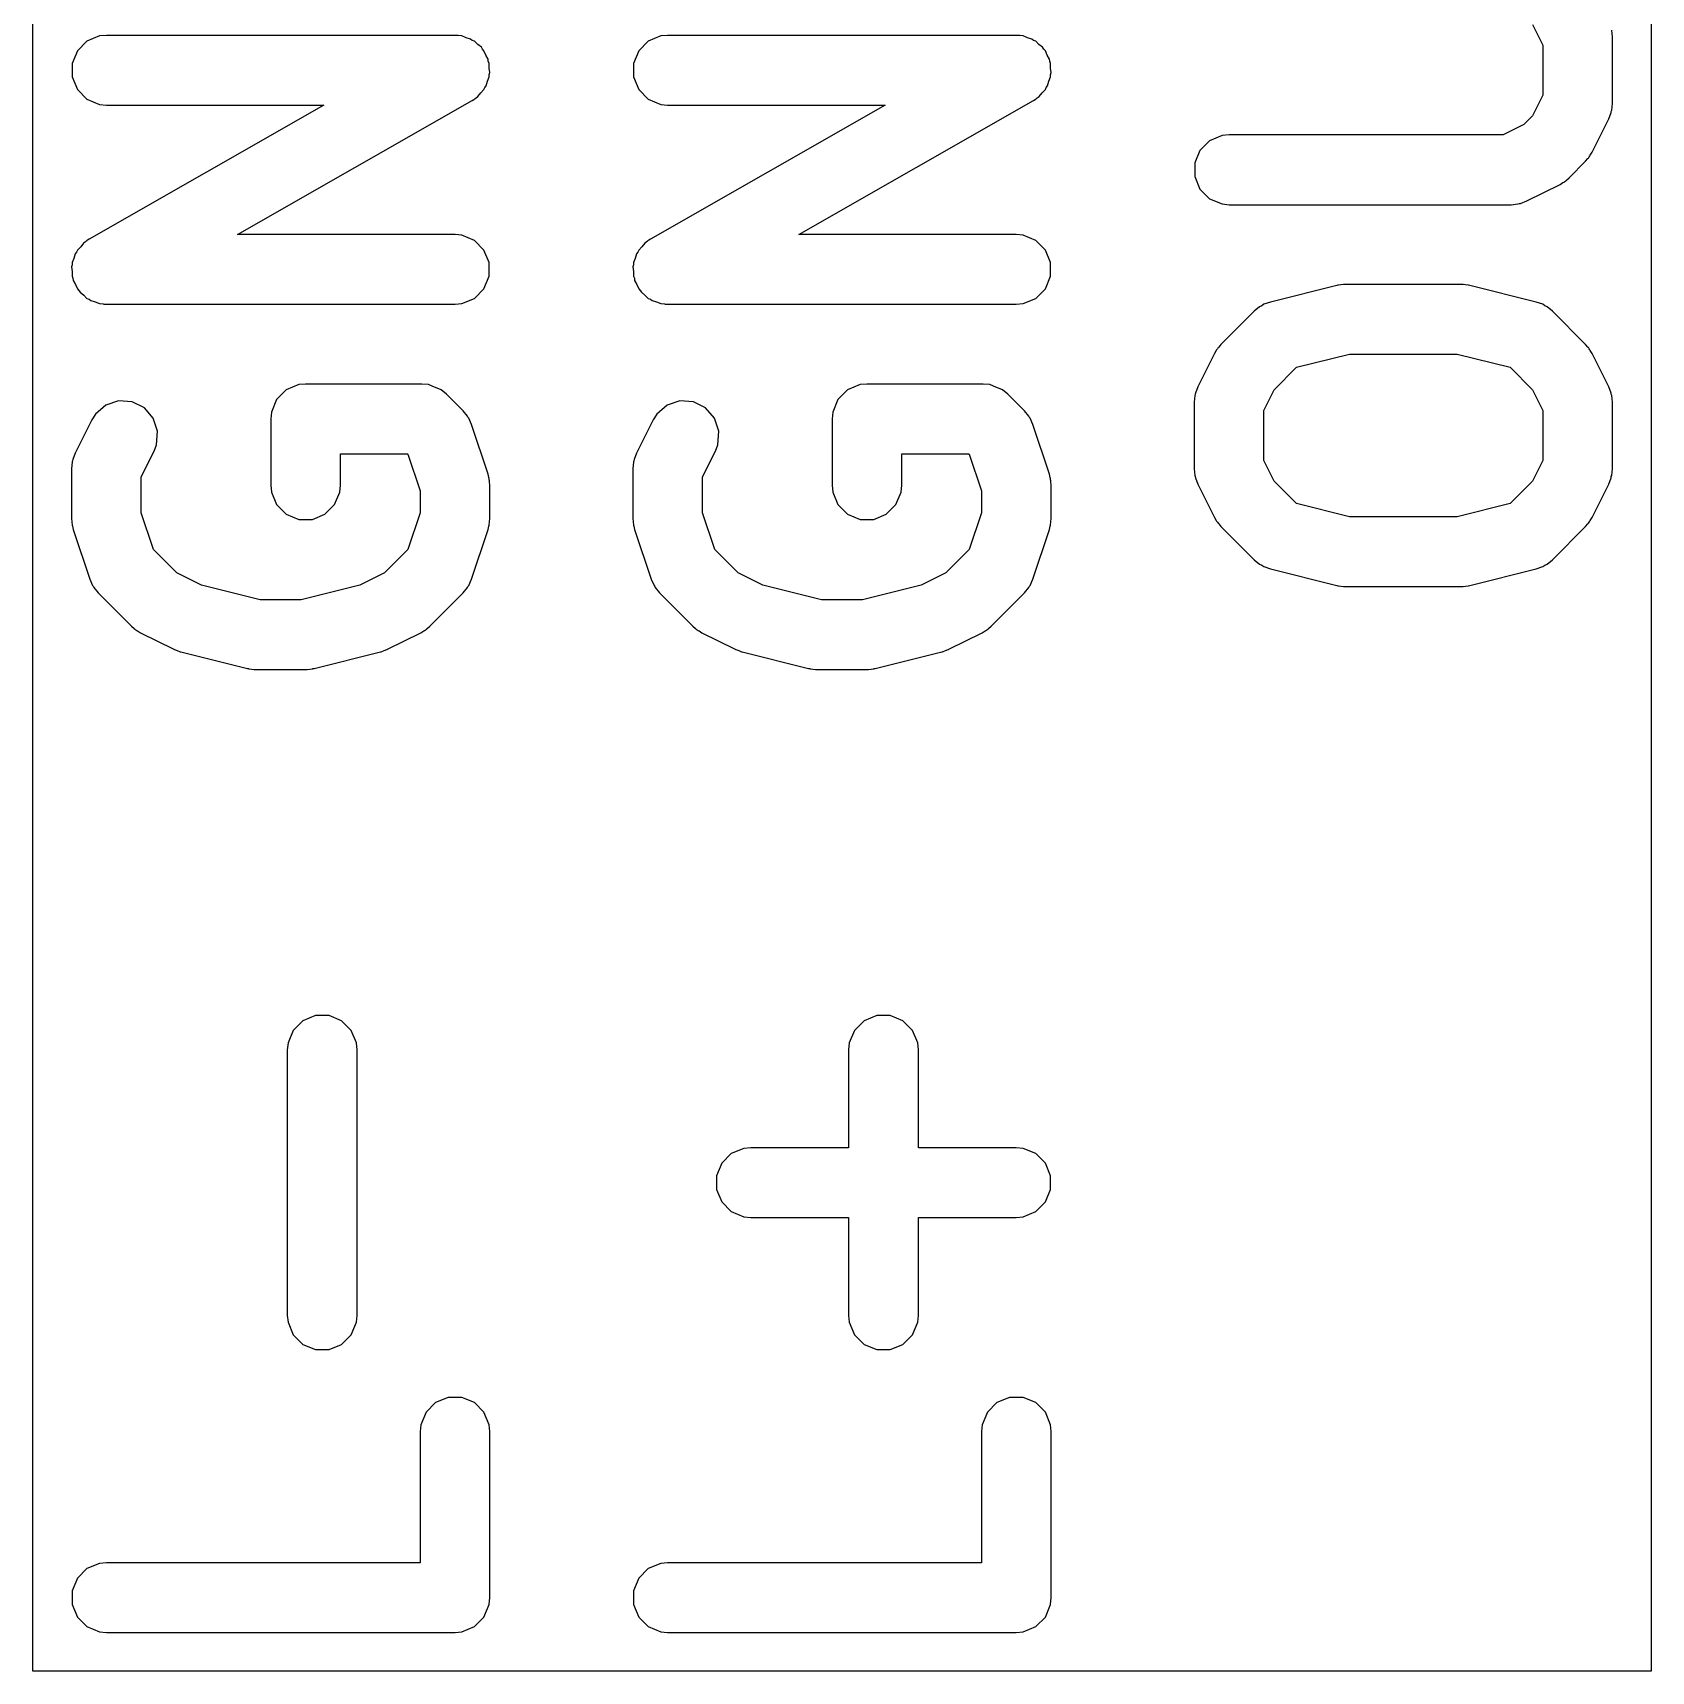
# Model space of a CAD drawing. Header units: inches. Extents: x 1.99 to 4.41, y -4.34 to -2.1.
# Drawn here: x 4.2026 to 4.3854, y -3.4316 to -3.2465 of the extents above; entities that cross this region are included whole.
import ezdxf

# ---------------------------------------------------------------- set-up
doc = ezdxf.new("R2010")
doc.units = ezdxf.units.IN
doc.header["$MEASUREMENT"] = 0
doc.layers.add('BLACK', color=250, linetype='CONTINUOUS')

msp = doc.modelspace()

# ---------------------------------------------------------------- linework, layer by layer
at = {"layer": 'BLACK', "linetype": 'CONTINUOUS'}
for p, q in [((4.20261, -3.43155), (4.20261, -3.08505)), ((4.38537, -3.08505), (4.38537, -3.43155)), ((4.21015, -3.2469), (4.20873, -3.24749)), ((4.21092, -3.24683), (4.21015, -3.2469)), ((4.25029, -3.24683), (4.21092, -3.24683)), ((4.25049, -3.24685), (4.25029, -3.24683)), ((4.25056, -3.24684), (4.25049, -3.24685)), ((4.25066, -3.24686), (4.25056, -3.24684)), ((4.25106, -3.2469), (4.25066, -3.24686)), ((4.25154, -3.2471), (4.25106, -3.2469)), ((4.27353, -3.2469), (4.27211, -3.24749)), ((4.2743, -3.24683), (4.27353, -3.2469)), ((4.31367, -3.24683), (4.2743, -3.24683)), ((4.31387, -3.24685), (4.31367, -3.24683)), ((4.31395, -3.24684), (4.31387, -3.24685)), ((4.31405, -3.24686), (4.31395, -3.24684)), ((4.31444, -3.2469), (4.31405, -3.24686)), ((4.31492, -3.2471), (4.31444, -3.2469)), ((4.37195, -3.2456), (4.37312, -3.24794)), ((4.38099, -3.24701), (4.38092, -3.24625)), ((4.38099, -3.25451), (4.38099, -3.24701)), ((4.20765, -3.24858), (4.20706, -3.24999)), ((4.20873, -3.24749), (4.20765, -3.24858)), ((4.25205, -3.24724), (4.25154, -3.2471)), ((4.25224, -3.24739), (4.25205, -3.24724)), ((4.25248, -3.24749), (4.25224, -3.24739)), ((4.25285, -3.24786), (4.25248, -3.24749)), ((4.25326, -3.24818), (4.25285, -3.24786)), ((4.25338, -3.2484), (4.25326, -3.24818)), ((4.25356, -3.24858), (4.25338, -3.2484)), ((4.25376, -3.24906), (4.25356, -3.24858)), ((4.27103, -3.24858), (4.27044, -3.24999)), ((4.27211, -3.24749), (4.27103, -3.24858)), ((4.31543, -3.24724), (4.31492, -3.2471)), ((4.31563, -3.24739), (4.31543, -3.24724)), ((4.31586, -3.24749), (4.31563, -3.24739)), ((4.31623, -3.24786), (4.31586, -3.24749)), ((4.31664, -3.24818), (4.31623, -3.24786)), ((4.31677, -3.2484), (4.31664, -3.24818)), ((4.31695, -3.24858), (4.31677, -3.2484)), ((4.31715, -3.24906), (4.31695, -3.24858)), ((4.37312, -3.24794), (4.37312, -3.25358)), ((4.20706, -3.24999), (4.20706, -3.25153)), ((4.25402, -3.24951), (4.25376, -3.24906)), ((4.25405, -3.24976), (4.25402, -3.24951)), ((4.25415, -3.24999), (4.25405, -3.24976)), ((4.25415, -3.25052), (4.25415, -3.24999)), ((4.25422, -3.25104), (4.25415, -3.25052)), ((4.27044, -3.24999), (4.27044, -3.25153)), ((4.31741, -3.24951), (4.31715, -3.24906)), ((4.31744, -3.24976), (4.31741, -3.24951)), ((4.31753, -3.24999), (4.31744, -3.24976)), ((4.31753, -3.25052), (4.31753, -3.24999)), ((4.3176, -3.25104), (4.31753, -3.25052)), ((4.20706, -3.25153), (4.20765, -3.25295)), ((4.25366, -3.25272), (4.25381, -3.25252)), ((4.25381, -3.25252), (4.25395, -3.25201)), ((4.25395, -3.25201), (4.25415, -3.25153)), ((4.25415, -3.25128), (4.25422, -3.25104)), ((4.25415, -3.25153), (4.25415, -3.25128)), ((4.27044, -3.25153), (4.27103, -3.25295)), ((4.31704, -3.25272), (4.3172, -3.25252)), ((4.3172, -3.25252), (4.31733, -3.25201)), ((4.31733, -3.25201), (4.31753, -3.25153)), ((4.31753, -3.25128), (4.3176, -3.25104)), ((4.31753, -3.25153), (4.31753, -3.25128)), ((4.20765, -3.25295), (4.20873, -3.25404)), ((4.20873, -3.25404), (4.21015, -3.25462)), ((4.22574, -3.26932), (4.25224, -3.25418)), ((4.25224, -3.25418), (4.2524, -3.25407)), ((4.2524, -3.25407), (4.25248, -3.25404)), ((4.25248, -3.25404), (4.25255, -3.25396)), ((4.25255, -3.25396), (4.25287, -3.25373)), ((4.25287, -3.25373), (4.25319, -3.25332)), ((4.25319, -3.25332), (4.25356, -3.25295)), ((4.25356, -3.25295), (4.25366, -3.25272)), ((4.27103, -3.25295), (4.27211, -3.25404)), ((4.27211, -3.25404), (4.27353, -3.25462)), ((4.28913, -3.26932), (4.31563, -3.25418)), ((4.31563, -3.25418), (4.31579, -3.25407)), ((4.31579, -3.25407), (4.31586, -3.25404)), ((4.31586, -3.25404), (4.31593, -3.25396)), ((4.31593, -3.25396), (4.31625, -3.25373)), ((4.31625, -3.25373), (4.31658, -3.25332)), ((4.31658, -3.25332), (4.31695, -3.25295)), ((4.31695, -3.25295), (4.31704, -3.25272)), ((4.37312, -3.25358), (4.37195, -3.25593)), ((4.23546, -3.2547), (4.20897, -3.26984)), ((4.21015, -3.25462), (4.21092, -3.2547)), ((4.21092, -3.2547), (4.23546, -3.2547)), ((4.29885, -3.2547), (4.27235, -3.26984)), ((4.27353, -3.25462), (4.2743, -3.2547)), ((4.2743, -3.2547), (4.29885, -3.2547)), ((4.37195, -3.25593), (4.37097, -3.2569)), ((4.3787, -3.26002), (4.38058, -3.25627)), ((4.38058, -3.25627), (4.38085, -3.25555)), ((4.38085, -3.25555), (4.38086, -3.25541)), ((4.38086, -3.25541), (4.38092, -3.25528)), ((4.38092, -3.25528), (4.38099, -3.25451)), ((4.33692, -3.25815), (4.3355, -3.25874)), ((4.33769, -3.25807), (4.33692, -3.25815)), ((4.36863, -3.25807), (4.33769, -3.25807)), ((4.37097, -3.2569), (4.36863, -3.25807)), ((4.33441, -3.25982), (4.33382, -3.26124)), ((4.3355, -3.25874), (4.33441, -3.25982)), ((4.33382, -3.26124), (4.33382, -3.26278)), ((4.37609, -3.26292), (4.37796, -3.26105)), ((4.37796, -3.26105), (4.37821, -3.26074)), ((4.37821, -3.26074), (4.37829, -3.26068)), ((4.37829, -3.26068), (4.37837, -3.26056)), ((4.37837, -3.26056), (4.37845, -3.26045)), ((4.37845, -3.26045), (4.37849, -3.26035)), ((4.37849, -3.26035), (4.3787, -3.26002)), ((4.33382, -3.26278), (4.33441, -3.2642)), ((4.37132, -3.26553), (4.37507, -3.26366)), ((4.37507, -3.26366), (4.3754, -3.26345)), ((4.3754, -3.26345), (4.37549, -3.26341)), ((4.37549, -3.26341), (4.3756, -3.26332)), ((4.3756, -3.26332), (4.37572, -3.26325)), ((4.37572, -3.26325), (4.37579, -3.26317)), ((4.37579, -3.26317), (4.37609, -3.26292)), ((4.33441, -3.2642), (4.3355, -3.26528)), ((4.3355, -3.26528), (4.33692, -3.26587)), ((4.3706, -3.26581), (4.37132, -3.26553)), ((4.33692, -3.26587), (4.33769, -3.26595)), ((4.33769, -3.26595), (4.36956, -3.26595)), ((4.36956, -3.26595), (4.37032, -3.26587)), ((4.37032, -3.26587), (4.37046, -3.26582)), ((4.37046, -3.26582), (4.3706, -3.26581)), ((4.20765, -3.27107), (4.20755, -3.2713)), ((4.20802, -3.2707), (4.20765, -3.27107)), ((4.20834, -3.27029), (4.20802, -3.2707)), ((4.20866, -3.27006), (4.20834, -3.27029)), ((4.20873, -3.26999), (4.20866, -3.27006)), ((4.2088, -3.26996), (4.20873, -3.26999)), ((4.20897, -3.26984), (4.2088, -3.26996)), ((4.25029, -3.26932), (4.22574, -3.26932)), ((4.25106, -3.2694), (4.25029, -3.26932)), ((4.25248, -3.26999), (4.25106, -3.2694)), ((4.25356, -3.27107), (4.25248, -3.26999)), ((4.25415, -3.27249), (4.25356, -3.27107)), ((4.27103, -3.27107), (4.27093, -3.2713)), ((4.2714, -3.2707), (4.27103, -3.27107)), ((4.27172, -3.27029), (4.2714, -3.2707)), ((4.27204, -3.27006), (4.27172, -3.27029)), ((4.27211, -3.26999), (4.27204, -3.27006)), ((4.27219, -3.26996), (4.27211, -3.26999)), ((4.27235, -3.26984), (4.27219, -3.26996)), ((4.31367, -3.26932), (4.28913, -3.26932)), ((4.31444, -3.2694), (4.31367, -3.26932)), ((4.31586, -3.26999), (4.31444, -3.2694)), ((4.31695, -3.27107), (4.31586, -3.26999)), ((4.31753, -3.27249), (4.31695, -3.27107)), ((4.20706, -3.27274), (4.20699, -3.27298)), ((4.20726, -3.27201), (4.20706, -3.27249)), ((4.20706, -3.27249), (4.20706, -3.27274)), ((4.2074, -3.2715), (4.20726, -3.27201)), ((4.20755, -3.2713), (4.2074, -3.2715)), ((4.25415, -3.27403), (4.25415, -3.27249)), ((4.27044, -3.27274), (4.27037, -3.27298)), ((4.27064, -3.27201), (4.27044, -3.27249)), ((4.27044, -3.27249), (4.27044, -3.27274)), ((4.27078, -3.2715), (4.27064, -3.27201)), ((4.27093, -3.2713), (4.27078, -3.2715)), ((4.31753, -3.27403), (4.31753, -3.27249)), ((4.20699, -3.27298), (4.20706, -3.2735)), ((4.20706, -3.2735), (4.20706, -3.27403)), ((4.20706, -3.27403), (4.20715, -3.27426)), ((4.20715, -3.27426), (4.20718, -3.27451)), ((4.20718, -3.27451), (4.20744, -3.27496)), ((4.25356, -3.27545), (4.25415, -3.27403)), ((4.27037, -3.27298), (4.27044, -3.2735)), ((4.27044, -3.2735), (4.27044, -3.27403)), ((4.27044, -3.27403), (4.27054, -3.27426)), ((4.27054, -3.27426), (4.27057, -3.27451)), ((4.27057, -3.27451), (4.27083, -3.27496)), ((4.31695, -3.27545), (4.31753, -3.27403)), ((4.20744, -3.27496), (4.20765, -3.27545)), ((4.20765, -3.27545), (4.20782, -3.27562)), ((4.20782, -3.27562), (4.20795, -3.27584)), ((4.20795, -3.27584), (4.20836, -3.27616)), ((4.20836, -3.27616), (4.20873, -3.27653)), ((4.20873, -3.27653), (4.20896, -3.27663)), ((4.20896, -3.27663), (4.20916, -3.27678)), ((4.25106, -3.27712), (4.25248, -3.27653)), ((4.25248, -3.27653), (4.25356, -3.27545)), ((4.27083, -3.27496), (4.27103, -3.27545)), ((4.27103, -3.27545), (4.27121, -3.27562)), ((4.27121, -3.27562), (4.27133, -3.27584)), ((4.27133, -3.27584), (4.27174, -3.27616)), ((4.27174, -3.27616), (4.27211, -3.27653)), ((4.27211, -3.27653), (4.27235, -3.27663)), ((4.27235, -3.27663), (4.27255, -3.27678)), ((4.31444, -3.27712), (4.31586, -3.27653)), ((4.31586, -3.27653), (4.31695, -3.27545)), ((4.34985, -3.27506), (4.34236, -3.27694)), ((4.34999, -3.27505), (4.34985, -3.27506)), ((4.35004, -3.27502), (4.34999, -3.27505)), ((4.35033, -3.27499), (4.35004, -3.27502)), ((4.35062, -3.27495), (4.35033, -3.27499)), ((4.35068, -3.27496), (4.35062, -3.27495)), ((4.35081, -3.27495), (4.35068, -3.27496)), ((4.36393, -3.27495), (4.35081, -3.27495)), ((4.36407, -3.27496), (4.36393, -3.27495)), ((4.36412, -3.27495), (4.36407, -3.27496)), ((4.36441, -3.27499), (4.36412, -3.27495)), ((4.3647, -3.27502), (4.36441, -3.27499)), ((4.36475, -3.27505), (4.3647, -3.27502)), ((4.36489, -3.27506), (4.36475, -3.27505)), ((4.37239, -3.27694), (4.36489, -3.27506)), ((4.20916, -3.27678), (4.20967, -3.27692)), ((4.20967, -3.27692), (4.21015, -3.27712)), ((4.21015, -3.27712), (4.21054, -3.27716)), ((4.21054, -3.27716), (4.21064, -3.27719)), ((4.21064, -3.27719), (4.21072, -3.27718)), ((4.21072, -3.27718), (4.21092, -3.2772)), ((4.21092, -3.2772), (4.25029, -3.2772)), ((4.25029, -3.2772), (4.25106, -3.27712)), ((4.27255, -3.27678), (4.27305, -3.27692)), ((4.27305, -3.27692), (4.27353, -3.27712)), ((4.27353, -3.27712), (4.27393, -3.27716)), ((4.27393, -3.27716), (4.27403, -3.27719)), ((4.27403, -3.27719), (4.2741, -3.27718)), ((4.2741, -3.27718), (4.2743, -3.2772)), ((4.2743, -3.2772), (4.31367, -3.2772)), ((4.31367, -3.2772), (4.31444, -3.27712)), ((4.34053, -3.27798), (4.33678, -3.28172)), ((4.34112, -3.27749), (4.34053, -3.27798)), ((4.34139, -3.27737), (4.34112, -3.27749)), ((4.34163, -3.2772), (4.34139, -3.27737)), ((4.34236, -3.27694), (4.34163, -3.2772)), ((4.37311, -3.2772), (4.37239, -3.27694)), ((4.37335, -3.27737), (4.37311, -3.2772)), ((4.37362, -3.27749), (4.37335, -3.27737)), ((4.37422, -3.27798), (4.37362, -3.27749)), ((4.37796, -3.28172), (4.37422, -3.27798)), ((4.33645, -3.28209), (4.33638, -3.28221)), ((4.33653, -3.28203), (4.33645, -3.28209)), ((4.33678, -3.28172), (4.33653, -3.28203)), ((4.37821, -3.28203), (4.37796, -3.28172)), ((4.37829, -3.28209), (4.37821, -3.28203)), ((4.37837, -3.28221), (4.37829, -3.28209)), ((4.33604, -3.28275), (4.33416, -3.2865)), ((4.33625, -3.28242), (4.33604, -3.28275)), ((4.33629, -3.28232), (4.33625, -3.28242)), ((4.33638, -3.28221), (4.33629, -3.28232)), ((4.34532, -3.28431), (4.35129, -3.28282)), ((4.35129, -3.28282), (4.36345, -3.28282)), ((4.36345, -3.28282), (4.36942, -3.28431)), ((4.37845, -3.28232), (4.37837, -3.28221)), ((4.37849, -3.28242), (4.37845, -3.28232)), ((4.3787, -3.28275), (4.37849, -3.28242)), ((4.38058, -3.2865), (4.3787, -3.28275)), ((4.3428, -3.28684), (4.34532, -3.28431)), ((4.36942, -3.28431), (4.37195, -3.28684)), ((4.23123, -3.28686), (4.23014, -3.28795)), ((4.23265, -3.28627), (4.23123, -3.28686)), ((4.23342, -3.2862), (4.23265, -3.28627)), ((4.24654, -3.2862), (4.23342, -3.2862)), ((4.24731, -3.28627), (4.24654, -3.2862)), ((4.24772, -3.28644), (4.24731, -3.28627)), ((4.24873, -3.28686), (4.24772, -3.28644)), ((4.24932, -3.28735), (4.24873, -3.28686)), ((4.2512, -3.28922), (4.24932, -3.28735)), ((4.29461, -3.28686), (4.29353, -3.28795)), ((4.29603, -3.28627), (4.29461, -3.28686)), ((4.2968, -3.2862), (4.29603, -3.28627)), ((4.30992, -3.2862), (4.2968, -3.2862)), ((4.31069, -3.28627), (4.30992, -3.2862)), ((4.31111, -3.28644), (4.31069, -3.28627)), ((4.31211, -3.28686), (4.31111, -3.28644)), ((4.31271, -3.28735), (4.31211, -3.28686)), ((4.31458, -3.28922), (4.31271, -3.28735)), ((4.33382, -3.28749), (4.33375, -3.28826)), ((4.33388, -3.28736), (4.33382, -3.28749)), ((4.33389, -3.28722), (4.33388, -3.28736)), ((4.33416, -3.2865), (4.33389, -3.28722)), ((4.34162, -3.28919), (4.3428, -3.28684)), ((4.37195, -3.28684), (4.37312, -3.28919)), ((4.38085, -3.28722), (4.38058, -3.2865)), ((4.38086, -3.28736), (4.38085, -3.28722)), ((4.38092, -3.28749), (4.38086, -3.28736)), ((4.38099, -3.28826), (4.38092, -3.28749)), ((4.20968, -3.28959), (4.20927, -3.29025)), ((4.21084, -3.28859), (4.20968, -3.28959)), ((4.2123, -3.2881), (4.21084, -3.28859)), ((4.21383, -3.28821), (4.2123, -3.2881)), ((4.21521, -3.2889), (4.21383, -3.28821)), ((4.21621, -3.29006), (4.21521, -3.2889)), ((4.22955, -3.28936), (4.22948, -3.29013)), ((4.23014, -3.28795), (4.22955, -3.28936)), ((4.25169, -3.28982), (4.2512, -3.28922)), ((4.27307, -3.28959), (4.27266, -3.29025)), ((4.27423, -3.28859), (4.27307, -3.28959)), ((4.27568, -3.2881), (4.27423, -3.28859)), ((4.27722, -3.28821), (4.27568, -3.2881)), ((4.27859, -3.2889), (4.27722, -3.28821)), ((4.2796, -3.29006), (4.27859, -3.2889)), ((4.29294, -3.28936), (4.29286, -3.29013)), ((4.29353, -3.28795), (4.29294, -3.28936)), ((4.31507, -3.28982), (4.31458, -3.28922)), ((4.33375, -3.28826), (4.33375, -3.29576)), ((4.34162, -3.29483), (4.34162, -3.28919)), ((4.37312, -3.28919), (4.37312, -3.29483)), ((4.38099, -3.29576), (4.38099, -3.28826)), ((4.20927, -3.29025), (4.2074, -3.294)), ((4.2167, -3.29152), (4.21621, -3.29006)), ((4.22948, -3.29013), (4.22948, -3.29763)), ((4.25174, -3.28995), (4.25169, -3.28982)), ((4.25183, -3.29006), (4.25174, -3.28995)), ((4.25215, -3.29076), (4.25183, -3.29006)), ((4.25402, -3.29639), (4.25215, -3.29076)), ((4.27266, -3.29025), (4.27078, -3.294)), ((4.28008, -3.29152), (4.2796, -3.29006)), ((4.29286, -3.29013), (4.29286, -3.29763)), ((4.31513, -3.28995), (4.31507, -3.28982)), ((4.31522, -3.29006), (4.31513, -3.28995)), ((4.31553, -3.29076), (4.31522, -3.29006)), ((4.31741, -3.29639), (4.31553, -3.29076)), ((4.21631, -3.29377), (4.21659, -3.29305)), ((4.21659, -3.29305), (4.2167, -3.29152)), ((4.2797, -3.29377), (4.27997, -3.29305)), ((4.27997, -3.29305), (4.28008, -3.29152)), ((4.20706, -3.29499), (4.20698, -3.29576)), ((4.20711, -3.29486), (4.20706, -3.29499)), ((4.20712, -3.29472), (4.20711, -3.29486)), ((4.2074, -3.294), (4.20712, -3.29472)), ((4.21486, -3.29669), (4.21631, -3.29377)), ((4.23735, -3.29763), (4.23735, -3.29407)), ((4.23735, -3.29407), (4.24491, -3.29407)), ((4.24491, -3.29407), (4.24497, -3.29413)), ((4.24497, -3.29413), (4.24635, -3.29827)), ((4.27044, -3.29499), (4.27037, -3.29576)), ((4.27049, -3.29486), (4.27044, -3.29499)), ((4.2705, -3.29472), (4.27049, -3.29486)), ((4.27078, -3.294), (4.2705, -3.29472)), ((4.27824, -3.29669), (4.2797, -3.29377)), ((4.30074, -3.29763), (4.30074, -3.29407)), ((4.30074, -3.29407), (4.30829, -3.29407)), ((4.30829, -3.29407), (4.30836, -3.29413)), ((4.30836, -3.29413), (4.30974, -3.29827)), ((4.3428, -3.29717), (4.34162, -3.29483)), ((4.37312, -3.29483), (4.37195, -3.29717)), ((4.20698, -3.29576), (4.20698, -3.30138)), ((4.21486, -3.30074), (4.21486, -3.29669)), ((4.25411, -3.29677), (4.25402, -3.29639)), ((4.25415, -3.29686), (4.25411, -3.29677)), ((4.25416, -3.297), (4.25415, -3.29686)), ((4.25419, -3.29714), (4.25416, -3.297)), ((4.27037, -3.29576), (4.27037, -3.30138)), ((4.27824, -3.30074), (4.27824, -3.29669)), ((4.31749, -3.29677), (4.31741, -3.29639)), ((4.31753, -3.29686), (4.31749, -3.29677)), ((4.31755, -3.297), (4.31753, -3.29686)), ((4.31758, -3.29714), (4.31755, -3.297)), ((4.33375, -3.29576), (4.33382, -3.29653)), ((4.33382, -3.29653), (4.33388, -3.29666)), ((4.33388, -3.29666), (4.33389, -3.2968)), ((4.33389, -3.2968), (4.33416, -3.29752)), ((4.38058, -3.29752), (4.38085, -3.2968)), ((4.38085, -3.2968), (4.38086, -3.29666)), ((4.38086, -3.29666), (4.38092, -3.29653)), ((4.38092, -3.29653), (4.38099, -3.29576)), ((4.22948, -3.29763), (4.22955, -3.2984)), ((4.22955, -3.2984), (4.23014, -3.29982)), ((4.23669, -3.29982), (4.23728, -3.2984)), ((4.23728, -3.2984), (4.23735, -3.29763)), ((4.24635, -3.29827), (4.24635, -3.30074)), ((4.25419, -3.29724), (4.25419, -3.29714)), ((4.25423, -3.29763), (4.25419, -3.29724)), ((4.25423, -3.30138), (4.25423, -3.29763)), ((4.29286, -3.29763), (4.29294, -3.2984)), ((4.29294, -3.2984), (4.29353, -3.29982)), ((4.30007, -3.29982), (4.30066, -3.2984)), ((4.30066, -3.2984), (4.30074, -3.29763)), ((4.30974, -3.29827), (4.30974, -3.30074)), ((4.31757, -3.29724), (4.31758, -3.29714)), ((4.31761, -3.29763), (4.31757, -3.29724)), ((4.31761, -3.30138), (4.31761, -3.29763)), ((4.33416, -3.29752), (4.33604, -3.30127)), ((4.34532, -3.2997), (4.3428, -3.29717)), ((4.37195, -3.29717), (4.36942, -3.2997)), ((4.3787, -3.30127), (4.38058, -3.29752)), ((4.23014, -3.29982), (4.23123, -3.30091)), ((4.2356, -3.30091), (4.23669, -3.29982)), ((4.29353, -3.29982), (4.29461, -3.30091)), ((4.29899, -3.30091), (4.30007, -3.29982)), ((4.35129, -3.30119), (4.34532, -3.2997)), ((4.36942, -3.2997), (4.36345, -3.30119)), ((4.20698, -3.30138), (4.20702, -3.30177)), ((4.20702, -3.30177), (4.20701, -3.30187)), ((4.20701, -3.30187), (4.20704, -3.30201)), ((4.20704, -3.30201), (4.20706, -3.30215)), ((4.20706, -3.30215), (4.2071, -3.30225)), ((4.2071, -3.30225), (4.20718, -3.30263)), ((4.21623, -3.30488), (4.21486, -3.30074)), ((4.23123, -3.30091), (4.23265, -3.30149)), ((4.23265, -3.30149), (4.23418, -3.30149)), ((4.23418, -3.30149), (4.2356, -3.30091)), ((4.24635, -3.30074), (4.24497, -3.30488)), ((4.25402, -3.30263), (4.25411, -3.30225)), ((4.25411, -3.30225), (4.25415, -3.30215)), ((4.25415, -3.30215), (4.25416, -3.30201)), ((4.25416, -3.30201), (4.25419, -3.30187)), ((4.25419, -3.30177), (4.25423, -3.30138)), ((4.25419, -3.30187), (4.25419, -3.30177)), ((4.27037, -3.30138), (4.2704, -3.30177)), ((4.2704, -3.30177), (4.2704, -3.30187)), ((4.2704, -3.30187), (4.27043, -3.30201)), ((4.27043, -3.30201), (4.27044, -3.30215)), ((4.27044, -3.30215), (4.27048, -3.30225)), ((4.27048, -3.30225), (4.27057, -3.30263)), ((4.27962, -3.30488), (4.27824, -3.30074)), ((4.29461, -3.30091), (4.29603, -3.30149)), ((4.29603, -3.30149), (4.29757, -3.30149)), ((4.29757, -3.30149), (4.29899, -3.30091)), ((4.30974, -3.30074), (4.30836, -3.30488)), ((4.31741, -3.30263), (4.31749, -3.30225)), ((4.31749, -3.30225), (4.31753, -3.30215)), ((4.31753, -3.30215), (4.31755, -3.30201)), ((4.31755, -3.30201), (4.31758, -3.30187)), ((4.31757, -3.30177), (4.31761, -3.30138)), ((4.31758, -3.30187), (4.31757, -3.30177)), ((4.33604, -3.30127), (4.33625, -3.3016)), ((4.33625, -3.3016), (4.33629, -3.30169)), ((4.33629, -3.30169), (4.33638, -3.3018)), ((4.33638, -3.3018), (4.33645, -3.30192)), ((4.33645, -3.30192), (4.33653, -3.30199)), ((4.33653, -3.30199), (4.33678, -3.30229)), ((4.33678, -3.30229), (4.34053, -3.30604)), ((4.36345, -3.30119), (4.35129, -3.30119)), ((4.37422, -3.30604), (4.37796, -3.30229)), ((4.37796, -3.30229), (4.37821, -3.30199)), ((4.37821, -3.30199), (4.37829, -3.30192)), ((4.37829, -3.30192), (4.37837, -3.3018)), ((4.37837, -3.3018), (4.37845, -3.30169)), ((4.37845, -3.30169), (4.37849, -3.3016)), ((4.37849, -3.3016), (4.3787, -3.30127)), ((4.20718, -3.30263), (4.20906, -3.30825)), ((4.25215, -3.30825), (4.25402, -3.30263)), ((4.27057, -3.30263), (4.27244, -3.30825)), ((4.31553, -3.30825), (4.31741, -3.30263)), ((4.21887, -3.30752), (4.21623, -3.30488)), ((4.24497, -3.30488), (4.24233, -3.30752)), ((4.28226, -3.30752), (4.27962, -3.30488)), ((4.30836, -3.30488), (4.30572, -3.30752)), ((4.34053, -3.30604), (4.34112, -3.30653)), ((4.37362, -3.30653), (4.37422, -3.30604)), ((4.22167, -3.30892), (4.21887, -3.30752)), ((4.24233, -3.30752), (4.23954, -3.30892)), ((4.28505, -3.30892), (4.28226, -3.30752)), ((4.30572, -3.30752), (4.30292, -3.30892)), ((4.34112, -3.30653), (4.34139, -3.30664)), ((4.34139, -3.30664), (4.34163, -3.30682)), ((4.34163, -3.30682), (4.34236, -3.30708)), ((4.34236, -3.30708), (4.34985, -3.30895)), ((4.36489, -3.30895), (4.37239, -3.30708)), ((4.37239, -3.30708), (4.37311, -3.30682)), ((4.37311, -3.30682), (4.37335, -3.30664)), ((4.37335, -3.30664), (4.37362, -3.30653)), ((4.20906, -3.30825), (4.20937, -3.30896)), ((4.20937, -3.30896), (4.20947, -3.30906)), ((4.20947, -3.30906), (4.20952, -3.30919)), ((4.20952, -3.30919), (4.21001, -3.30979)), ((4.21001, -3.30979), (4.21376, -3.31354)), ((4.22828, -3.31057), (4.22167, -3.30892)), ((4.23954, -3.30892), (4.23293, -3.31057)), ((4.24745, -3.31354), (4.2512, -3.30979)), ((4.2512, -3.30979), (4.25169, -3.30919)), ((4.25169, -3.30919), (4.25174, -3.30906)), ((4.25174, -3.30906), (4.25183, -3.30896)), ((4.25183, -3.30896), (4.25215, -3.30825)), ((4.27244, -3.30825), (4.27276, -3.30896)), ((4.27276, -3.30896), (4.27285, -3.30906)), ((4.27285, -3.30906), (4.2729, -3.30919)), ((4.2729, -3.30919), (4.27339, -3.30979)), ((4.27339, -3.30979), (4.27714, -3.31354)), ((4.29166, -3.31057), (4.28505, -3.30892)), ((4.30292, -3.30892), (4.29631, -3.31057)), ((4.31083, -3.31354), (4.31458, -3.30979)), ((4.31458, -3.30979), (4.31507, -3.30919)), ((4.31507, -3.30919), (4.31513, -3.30906)), ((4.31513, -3.30906), (4.31522, -3.30896)), ((4.31522, -3.30896), (4.31553, -3.30825)), ((4.34985, -3.30895), (4.34999, -3.30897)), ((4.34999, -3.30897), (4.35004, -3.30899)), ((4.35004, -3.30899), (4.35033, -3.30902)), ((4.35033, -3.30902), (4.35062, -3.30906)), ((4.35062, -3.30906), (4.35068, -3.30905)), ((4.35068, -3.30905), (4.35081, -3.30907)), ((4.35081, -3.30907), (4.36393, -3.30907)), ((4.36393, -3.30907), (4.36407, -3.30905)), ((4.36407, -3.30905), (4.36412, -3.30906)), ((4.36412, -3.30906), (4.36441, -3.30902)), ((4.36441, -3.30902), (4.3647, -3.30899)), ((4.3647, -3.30899), (4.36475, -3.30897)), ((4.36475, -3.30897), (4.36489, -3.30895)), ((4.23293, -3.31057), (4.22828, -3.31057)), ((4.29631, -3.31057), (4.29166, -3.31057)), ((4.21376, -3.31354), (4.21406, -3.31379)), ((4.24715, -3.31379), (4.24745, -3.31354)), ((4.27714, -3.31354), (4.27744, -3.31379)), ((4.31053, -3.31379), (4.31083, -3.31354)), ((4.21406, -3.31379), (4.21413, -3.31387)), ((4.21413, -3.31387), (4.21425, -3.31394)), ((4.21425, -3.31394), (4.21436, -3.31403)), ((4.21436, -3.31403), (4.21445, -3.31407)), ((4.21445, -3.31407), (4.21478, -3.31428)), ((4.21478, -3.31428), (4.21853, -3.31615)), ((4.24268, -3.31615), (4.24642, -3.31428)), ((4.24642, -3.31428), (4.24676, -3.31407)), ((4.24676, -3.31407), (4.24685, -3.31403)), ((4.24685, -3.31403), (4.24696, -3.31394)), ((4.24696, -3.31394), (4.24708, -3.31387)), ((4.24708, -3.31387), (4.24715, -3.31379)), ((4.27744, -3.31379), (4.27751, -3.31387)), ((4.27751, -3.31387), (4.27763, -3.31394)), ((4.27763, -3.31394), (4.27774, -3.31403)), ((4.27774, -3.31403), (4.27784, -3.31407)), ((4.27784, -3.31407), (4.27817, -3.31428)), ((4.27817, -3.31428), (4.28192, -3.31615)), ((4.30606, -3.31615), (4.30981, -3.31428)), ((4.30981, -3.31428), (4.31014, -3.31407)), ((4.31014, -3.31407), (4.31024, -3.31403)), ((4.31024, -3.31403), (4.31034, -3.31394)), ((4.31034, -3.31394), (4.31046, -3.31387)), ((4.31046, -3.31387), (4.31053, -3.31379)), ((4.21853, -3.31615), (4.21859, -3.31617)), ((4.21859, -3.31617), (4.21861, -3.31619)), ((4.21861, -3.31619), (4.21893, -3.3163)), ((4.21893, -3.3163), (4.21925, -3.31643)), ((4.21925, -3.31643), (4.21928, -3.31643)), ((4.21928, -3.31643), (4.21934, -3.31645)), ((4.21934, -3.31645), (4.22684, -3.31832)), ((4.23437, -3.31832), (4.24187, -3.31645)), ((4.24187, -3.31645), (4.24193, -3.31643)), ((4.24193, -3.31643), (4.24195, -3.31643)), ((4.24195, -3.31643), (4.24227, -3.3163)), ((4.24227, -3.3163), (4.2426, -3.31619)), ((4.2426, -3.31619), (4.24262, -3.31617)), ((4.24262, -3.31617), (4.24268, -3.31615)), ((4.28192, -3.31615), (4.28197, -3.31617)), ((4.28197, -3.31617), (4.28199, -3.31619)), ((4.28199, -3.31619), (4.28232, -3.3163)), ((4.28232, -3.3163), (4.28264, -3.31643)), ((4.28264, -3.31643), (4.28266, -3.31643)), ((4.28266, -3.31643), (4.28272, -3.31645)), ((4.28272, -3.31645), (4.29022, -3.31832)), ((4.29775, -3.31832), (4.30525, -3.31645)), ((4.30525, -3.31645), (4.30531, -3.31643)), ((4.30531, -3.31643), (4.30534, -3.31643)), ((4.30534, -3.31643), (4.30566, -3.3163)), ((4.30566, -3.3163), (4.30598, -3.31619)), ((4.30598, -3.31619), (4.306, -3.31617)), ((4.306, -3.31617), (4.30606, -3.31615)), ((4.22684, -3.31832), (4.22697, -3.31834)), ((4.22697, -3.31834), (4.22702, -3.31837)), ((4.22702, -3.31837), (4.22731, -3.31839)), ((4.22731, -3.31839), (4.2276, -3.31844)), ((4.2276, -3.31844), (4.22766, -3.31843)), ((4.22766, -3.31843), (4.22779, -3.31844)), ((4.22779, -3.31844), (4.23342, -3.31844)), ((4.23342, -3.31844), (4.23355, -3.31843)), ((4.23355, -3.31843), (4.23361, -3.31844)), ((4.23361, -3.31844), (4.23389, -3.31839)), ((4.23389, -3.31839), (4.23418, -3.31837)), ((4.23418, -3.31837), (4.23424, -3.31834)), ((4.23424, -3.31834), (4.23437, -3.31832)), ((4.29022, -3.31832), (4.29035, -3.31834)), ((4.29035, -3.31834), (4.29041, -3.31837)), ((4.29041, -3.31837), (4.2907, -3.31839)), ((4.2907, -3.31839), (4.29098, -3.31844)), ((4.29098, -3.31844), (4.29104, -3.31843)), ((4.29104, -3.31843), (4.29118, -3.31844)), ((4.29118, -3.31844), (4.2968, -3.31844)), ((4.2968, -3.31844), (4.29693, -3.31843)), ((4.29693, -3.31843), (4.29699, -3.31844)), ((4.29699, -3.31844), (4.29728, -3.31839)), ((4.29728, -3.31839), (4.29757, -3.31837)), ((4.29757, -3.31837), (4.29762, -3.31834)), ((4.29762, -3.31834), (4.29775, -3.31832)), ((4.23452, -3.35751), (4.2331, -3.3581)), ((4.23606, -3.35751), (4.23452, -3.35751)), ((4.23748, -3.3581), (4.23606, -3.35751)), ((4.29791, -3.35751), (4.29649, -3.3581)), ((4.29944, -3.35751), (4.29791, -3.35751)), ((4.30086, -3.3581), (4.29944, -3.35751)), ((4.23202, -3.35919), (4.23143, -3.36061)), ((4.2331, -3.3581), (4.23202, -3.35919)), ((4.23856, -3.35919), (4.23748, -3.3581)), ((4.23915, -3.36061), (4.23856, -3.35919)), ((4.2954, -3.35919), (4.29481, -3.36061)), ((4.29649, -3.3581), (4.2954, -3.35919)), ((4.30195, -3.35919), (4.30086, -3.3581)), ((4.30254, -3.36061), (4.30195, -3.35919)), ((4.23143, -3.36061), (4.23135, -3.36137)), ((4.23135, -3.36137), (4.23135, -3.39137)), ((4.23923, -3.36137), (4.23915, -3.36061)), ((4.23923, -3.39137), (4.23923, -3.36137)), ((4.29481, -3.36061), (4.29474, -3.36137)), ((4.29474, -3.36137), (4.29474, -3.37244)), ((4.30261, -3.36137), (4.30254, -3.36061)), ((4.30261, -3.37244), (4.30261, -3.36137)), ((4.28291, -3.37251), (4.28149, -3.3731)), ((4.28368, -3.37244), (4.28291, -3.37251)), ((4.29474, -3.37244), (4.28368, -3.37244)), ((4.31367, -3.37244), (4.30261, -3.37244)), ((4.31444, -3.37251), (4.31367, -3.37244)), ((4.31586, -3.3731), (4.31444, -3.37251)), ((4.2804, -3.37418), (4.27981, -3.3756)), ((4.28149, -3.3731), (4.2804, -3.37418)), ((4.31695, -3.37418), (4.31586, -3.3731)), ((4.31753, -3.3756), (4.31695, -3.37418)), ((4.27981, -3.3756), (4.27981, -3.37714)), ((4.31753, -3.37714), (4.31753, -3.3756)), ((4.27981, -3.37714), (4.2804, -3.37856)), ((4.31695, -3.37856), (4.31753, -3.37714)), ((4.2804, -3.37856), (4.28149, -3.37965)), ((4.28149, -3.37965), (4.28291, -3.38023)), ((4.28291, -3.38023), (4.28368, -3.38031)), ((4.31367, -3.38031), (4.31444, -3.38023)), ((4.31444, -3.38023), (4.31586, -3.37965)), ((4.31586, -3.37965), (4.31695, -3.37856)), ((4.28368, -3.38031), (4.29474, -3.38031)), ((4.29474, -3.38031), (4.29474, -3.39137)), ((4.30261, -3.39137), (4.30261, -3.38031)), ((4.30261, -3.38031), (4.31367, -3.38031)), ((4.23135, -3.39137), (4.23143, -3.39214)), ((4.23143, -3.39214), (4.23202, -3.39356)), ((4.23856, -3.39356), (4.23915, -3.39214)), ((4.23915, -3.39214), (4.23923, -3.39137)), ((4.29474, -3.39137), (4.29481, -3.39214)), ((4.29481, -3.39214), (4.2954, -3.39356)), ((4.30195, -3.39356), (4.30254, -3.39214)), ((4.30254, -3.39214), (4.30261, -3.39137)), ((4.23202, -3.39356), (4.2331, -3.39464)), ((4.2331, -3.39464), (4.23452, -3.39523)), ((4.23606, -3.39523), (4.23748, -3.39464)), ((4.23748, -3.39464), (4.23856, -3.39356)), ((4.2954, -3.39356), (4.29649, -3.39464)), ((4.29649, -3.39464), (4.29791, -3.39523)), ((4.29944, -3.39523), (4.30086, -3.39464)), ((4.30086, -3.39464), (4.30195, -3.39356)), ((4.23452, -3.39523), (4.23606, -3.39523)), ((4.29791, -3.39523), (4.29944, -3.39523)), ((4.24702, -3.40231), (4.24643, -3.40373)), ((4.2481, -3.40122), (4.24702, -3.40231)), ((4.24952, -3.40063), (4.2481, -3.40122)), ((4.25106, -3.40063), (4.24952, -3.40063)), ((4.25248, -3.40122), (4.25106, -3.40063)), ((4.25356, -3.40231), (4.25248, -3.40122)), ((4.25415, -3.40373), (4.25356, -3.40231)), ((4.3104, -3.40231), (4.30981, -3.40373)), ((4.31148, -3.40122), (4.3104, -3.40231)), ((4.3129, -3.40063), (4.31148, -3.40122)), ((4.31444, -3.40063), (4.3129, -3.40063)), ((4.31586, -3.40122), (4.31444, -3.40063)), ((4.31695, -3.40231), (4.31586, -3.40122)), ((4.31753, -3.40373), (4.31695, -3.40231)), ((4.24643, -3.40373), (4.24635, -3.40449)), ((4.25423, -3.40449), (4.25415, -3.40373)), ((4.30981, -3.40373), (4.30974, -3.40449)), ((4.31761, -3.40449), (4.31753, -3.40373)), ((4.24635, -3.40449), (4.24635, -3.4193)), ((4.25423, -3.42324), (4.25423, -3.40449)), ((4.30974, -3.40449), (4.30974, -3.4193)), ((4.31761, -3.42324), (4.31761, -3.40449)), ((4.20873, -3.41997), (4.20765, -3.42105)), ((4.21015, -3.41938), (4.20873, -3.41997)), ((4.21092, -3.4193), (4.21015, -3.41938)), ((4.24635, -3.4193), (4.21092, -3.4193)), ((4.27211, -3.41997), (4.27103, -3.42105)), ((4.27353, -3.41938), (4.27211, -3.41997)), ((4.2743, -3.4193), (4.27353, -3.41938)), ((4.30974, -3.4193), (4.2743, -3.4193)), ((4.20765, -3.42105), (4.20706, -3.42247)), ((4.20706, -3.42247), (4.20706, -3.42401)), ((4.27103, -3.42105), (4.27044, -3.42247)), ((4.27044, -3.42247), (4.27044, -3.42401)), ((4.20706, -3.42401), (4.20765, -3.42543)), ((4.25356, -3.42543), (4.25415, -3.42401)), ((4.25415, -3.42401), (4.25423, -3.42324)), ((4.27044, -3.42401), (4.27103, -3.42543)), ((4.31695, -3.42543), (4.31753, -3.42401)), ((4.31753, -3.42401), (4.31761, -3.42324)), ((4.20765, -3.42543), (4.20873, -3.42651)), ((4.20873, -3.42651), (4.21015, -3.4271)), ((4.25106, -3.4271), (4.25248, -3.42651)), ((4.25248, -3.42651), (4.25356, -3.42543)), ((4.27103, -3.42543), (4.27211, -3.42651)), ((4.27211, -3.42651), (4.27353, -3.4271)), ((4.31444, -3.4271), (4.31586, -3.42651)), ((4.31586, -3.42651), (4.31695, -3.42543)), ((4.21015, -3.4271), (4.21092, -3.42718)), ((4.21092, -3.42718), (4.25029, -3.42718)), ((4.25029, -3.42718), (4.25106, -3.4271)), ((4.27353, -3.4271), (4.2743, -3.42718)), ((4.2743, -3.42718), (4.31367, -3.42718)), ((4.31367, -3.42718), (4.31444, -3.4271)), ((4.38537, -3.43155), (4.20261, -3.43155))]:
    msp.add_line(p, q, dxfattribs=at)

doc.saveas('drawing.dxf')
